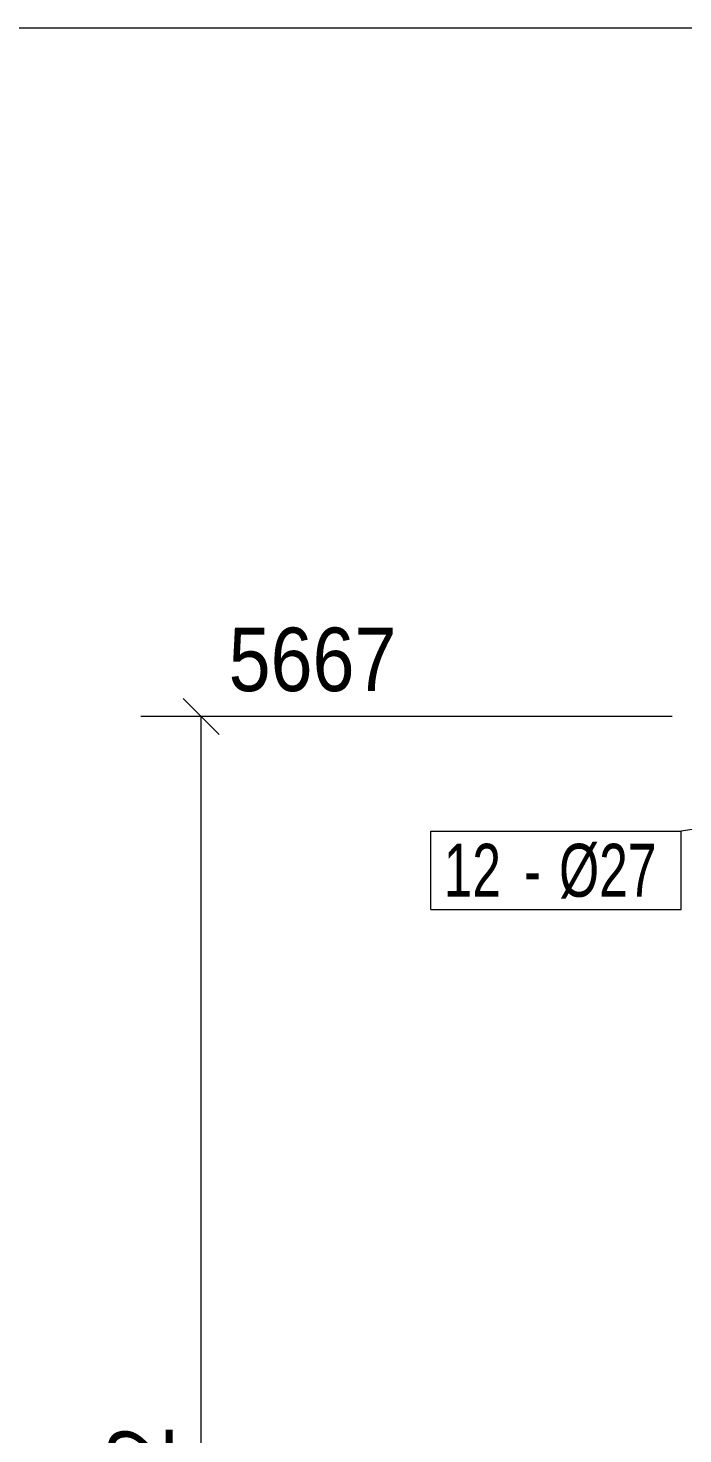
# Model space of a CAD drawing. Header units: millimetres. Extents: x 2 to 579, y 1 to 405.
# Drawn here: x 78.4 to 109.4, y 338.6 to 405 of the extents above; entities that cross this region are included whole.
import ezdxf

# ---------------------------------------------------------------- set-up
doc = ezdxf.new("R2010")
doc.units = ezdxf.units.MM
doc.linetypes.add('XKITLINE00', pattern=[0])
for name, color, linetype, lineweight in [('BoltMark', 7, 'Continuous', 0), ('Dimensions', 7, 'Continuous', 0), ('DrawingSheet', 5, 'Continuous', 0)]:
    doc.layers.add(name, color=color, linetype=linetype, lineweight=lineweight)
doc.styles.add('ARIAL', font='ARIAL.TTF')
doc.styles.add('ARIAL_NARROW', font='ARIALN.TTF')

# ---------------------------------------------------------------- blocks, each defined once
blk = doc.blocks.new('*A17')
at = {"layer": 'DrawingSheet', "color": 5, "linetype": 'XKITLINE00', "lineweight": 0}
blk.add_line((579, 405), (5, 405), dxfattribs=at)
blk = doc.blocks.new('*A55')
at = {"layer": 'Dimensions', "color": 7, "linetype": 'XKITLINE00', "lineweight": 0}
for p, q in [((85.758, 373.325), (87.455, 371.628)), ((108.856, 372.477), (83.756, 372.477)), ((86.606, 300.234), (86.606, 372.477))]:
    blk.add_line(p, q, dxfattribs=at)
at = {"layer": 'Dimensions', "color": 3}
blk.add_point((86.606, 372.477), dxfattribs=at)
at = {"layer": 'Dimensions', "color": 3, "style": 'ARIAL', "width": 0.85}
blk.add_text('5667', height=3, dxfattribs=at).set_placement((87.906, 373.677))
blk.add_text('722', height=3, rotation=90.00021, dxfattribs=at).set_placement((85.256, 333.018))
blk = doc.blocks.new('*A64')
at = {"layer": 'BoltMark', "color": 7, "linetype": 'XKITLINE00', "lineweight": 0}
for p, q in [((113.606, 367.714), (109.276, 367.064)), ((97.46, 367.064), (109.276, 367.064)), ((97.46, 363.364), (97.46, 367.064)), ((109.276, 363.364), (109.276, 367.064)), ((97.46, 363.364), (109.276, 363.364))]:
    blk.add_line(p, q, dxfattribs=at)
at = {"layer": 'BoltMark', "color": 3, "style": 'ARIAL_NARROW', "width": 0.85}
for s, p in [('12', (98.06, 363.964)), ('Ø27', (103.509, 363.964)), ('-', (101.85, 363.964))]:
    blk.add_text(s, height=2.5, dxfattribs=at).set_placement(p)

msp = doc.modelspace()

# ---------------------------------------------------------------- block references
at = {"lineweight": 0}
for name in ['*A17', '*A55', '*A64']:
    msp.add_blockref(name, (0, 0), dxfattribs=at)

doc.saveas('drawing.dxf')
